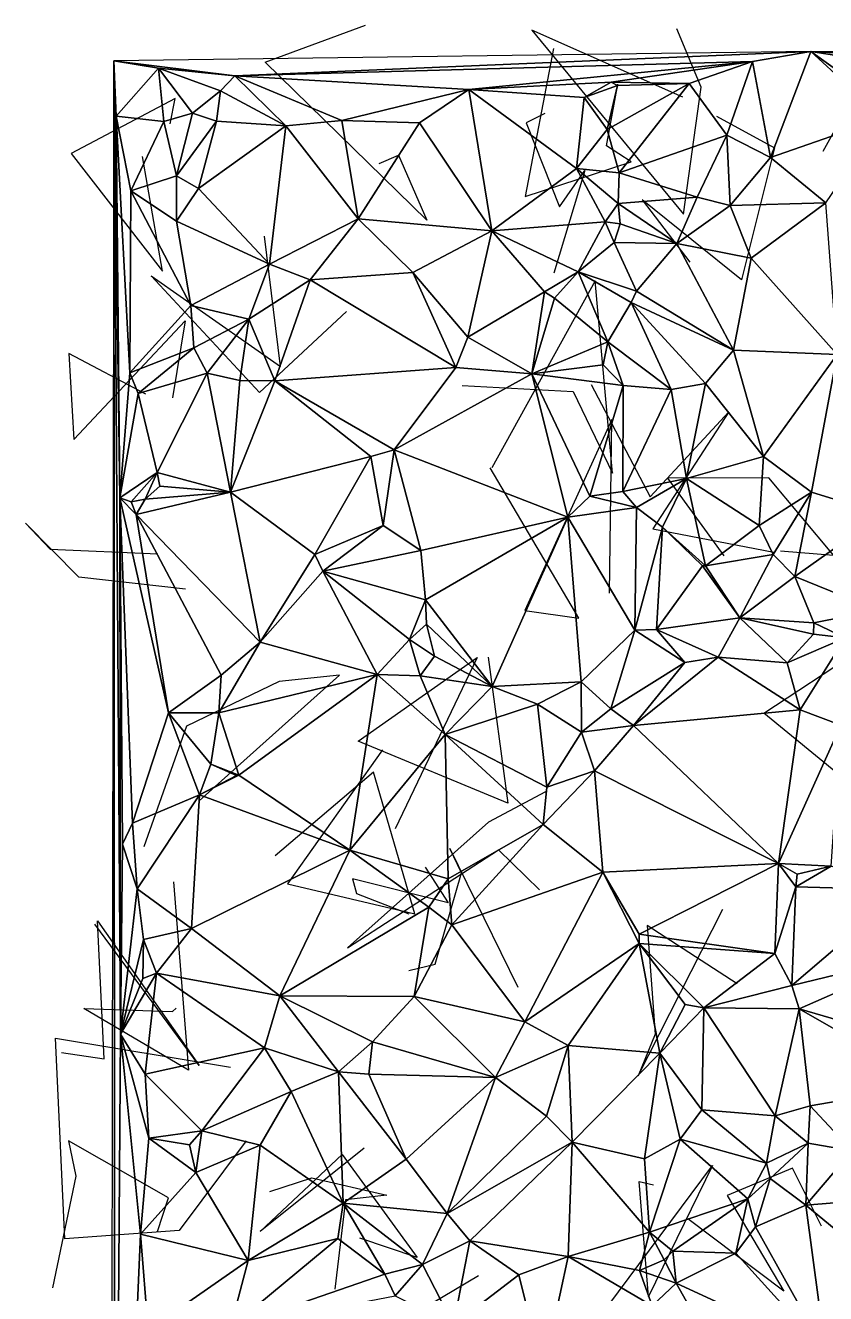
# Model space of a CAD drawing. Header units: metres. Extents: x -15.8 to 15.6, y -15.7 to 15.8.
# Drawn here: x -15.83 to -7.94, y 2.73 to 15.24 of the extents above; entities that cross this region are included whole.
import ezdxf

# ---------------------------------------------------------------- set-up
doc = ezdxf.new("R2010")
doc.units = ezdxf.units.M
doc.layers.add('CRACKS', color=1, linetype='Continuous')
doc.layers.add('STREET_MESH', color=7, linetype='Continuous')

msp = doc.modelspace()

# ---------------------------------------------------------------- linework, layer by layer
at = {"layer": 'CRACKS'}
for points in [[(-12.34, 13.875, 0.1), (-12.151, 13.957, 0.1), (-11.872, 13.314, 0.1), (-13.467, 14.872, 0.1), (-12.476, 15.236, 0.1)], [(-9.345, 14.526, 0.1), (-10.834, 15.188, 0.1), (-9.34, 13.375, 0.1), (-9.166, 14.625, 0.1), (-9.404, 15.203, 0.1)], [(-7.193, 14.348, 0.1), (-7.838, 14.154, 0.1), (-7.658, 14.249, 0.1), (-7.314, 15.163, 0.1), (-7.965, 13.991, 0.1)], [(-10.62, 15.008, 0.1), (-10.9, 13.548, 0.1), (-9.854, 13.891, 0.1), (-10.098, 14.046, 0.1), (-9.987, 14.656, 0.1)], [(-14.403, 14.263, 0.1), (-14.354, 14.515, 0.1), (-15.38, 13.971, 0.1), (-14.48, 12.812, 0.1), (-14.676, 13.941, 0.1)], [(-10.708, 14.368, 0.1), (-10.892, 14.275, 0.1), (-10.562, 13.445, 0.1), (-10.311, 13.805, 0.1), (-10.619, 12.791, 0.1)], [(-9.015, 14.339, 0.1), (-8.442, 14.029, 0.1), (-8.766, 12.726, 0.1), (-9.747, 13.515, 0.1), (-9.277, 12.9, 0.1)], [(-12.665, 12.415, 0.1), (-13.521, 11.616, 0.1), (-14.591, 12.765, 0.1), (-13.315, 11.87, 0.1), (-13.474, 13.156, 0.1)], [(-11.523, 11.683, 0.1), (-10.428, 11.625, 0.1), (-10.039, 10.819, 0.1), (-10.21, 12.717, 0.1), (-11.229, 10.871, 0.1)], [(-14.643, 11.598, 0.1), (-15.402, 12, 0.1), (-15.353, 11.153, 0.1), (-14.254, 12.321, 0.1), (-14.379, 11.561, 0.1)], [(-10.249, 11.695, 0.1), (-9.669, 10.587, 0.1), (-8.892, 11.425, 0.1), (-9.641, 10.269, 0.1), (-8.448, 10.041, 0.1)], [(-10.07, 9.637, 0.1), (-10.046, 11.35, 0.1), (-10.905, 9.464, 0.1), (-10.373, 9.391, 0.1), (-11.246, 10.871, 0.1)], [(-8.383, 10.054, 0.1), (-7.858, 10.011, 0.1), (-8.499, 10.774, 0.1), (-9.497, 10.771, 0.1), (-8.941, 10.003, 0.1)], [(-14.253, 9.675, 0.1), (-15.305, 9.793, 0.1), (-15.831, 10.326, 0.1), (-15.586, 10.071, 0.1), (-14.523, 10.024, 0.1)], [(-6.925, 8.605, 0.1), (-7.86, 9.258, 0.1), (-7.528, 7.618, 0.1), (-8.548, 8.451, 0.1), (-7.615, 9.064, 0.1)], [(-11.266, 9.004, 0.1), (-11.073, 7.566, 0.1), (-12.55, 8.177, 0.1), (-11.376, 9, 0.1), (-12.182, 7.311, 0.1)], [(-14.118, 7.588, 0.1), (-12.732, 8.829, 0.1), (-13.329, 8.764, 0.1), (-14.241, 8.324, 0.1), (-14.662, 7.134, 0.1)], [(-12.31, 8.091, 0.1), (-13.245, 6.768, 0.1), (-11.989, 6.472, 0.1), (-12.397, 7.872, 0.1), (-13.367, 7.047, 0.1)], [(-10.7, 7.677, 0.1), (-11.262, 7.377, 0.1), (-12.654, 6.139, 0.1), (-11.164, 7.106, 0.1), (-10.759, 6.711, 0.1)], [(-12.048, 5.916, 0.1), (-11.79, 5.977, 0.1), (-11.53, 6.879, 0.1), (-11.643, 7.117, 0.1), (-10.972, 5.749, 0.1)], [(-11.888, 6.935, 0.1), (-11.662, 6.581, 0.1), (-12.606, 6.82, 0.1), (-12.564, 6.674, 0.1), (-12.05, 6.475, 0.1)], [(-14.369, 6.789, 0.1), (-14.222, 4.933, 0.1), (-15.255, 5.54, 0.1), (-14.381, 5.512, 0.1), (-14.344, 5.544, 0.1)], [(-8.809, 5.783, 0.1), (-9.697, 6.359, 0.1), (-9.62, 5.286, 0.1), (-9.785, 4.877, 0.1), (-8.952, 6.521, 0.1)], [(-15.475, 5.105, 0.1), (-15.055, 5.044, 0.1), (-15.12, 6.404, 0.1), (-14.116, 4.977, 0.1), (-15.146, 6.373, 0.1)], [(-13.653, 4.234, 0.1), (-14.314, 3.351, 0.1), (-15.442, 3.27, 0.1), (-15.534, 5.247, 0.1), (-13.809, 4.961, 0.1)], [(-14.529, 3.341, 0.1), (-14.421, 3.674, 0.1), (-15.407, 4.235, 0.1), (-15.333, 3.888, 0.1), (-15.565, 2.785, 0.1)], [(-12.488, 4.162, 0.1), (-13.515, 3.34, 0.1), (-12.707, 4.099, 0.1), (-11.966, 3.085, 0.1), (-12.533, 3.274, 0.1)], [(-10.086, 2.605, 0.1), (-9.053, 3.993, 0.1), (-9.683, 2.699, 0.1), (-9.778, 3.835, 0.1), (-9.634, 3.802, 0.1)], [(-7.978, 3.394, 0.1), (-8.264, 3.966, 0.1), (-8.907, 3.697, 0.1), (-8.349, 2.754, 0.1), (-9.296, 3.466, 0.1)], [(-13.421, 3.735, 0.1), (-13.007, 3.87, 0.1), (-12.267, 3.699, 0.1), (-12.673, 3.652, 0.1), (-12.777, 2.772, 0.1)], [(-12.537, 1.953, 0.1), (-11.287, 1.918, 0.1), (-11.079, 1.464, 0.1), (-12.057, 2.494, 0.1), (-11.361, 2.907, 0.1)]]:
    msp.add_polyline3d(points, dxfattribs=at)
at = {"layer": 'STREET_MESH'}
for points in [[(-14.949, -2.508), (-14.96, 14.885), (-14.999, -9.81)], [(-14.96, 14.885), (-13.764, 14.738), (-8.084, 14.979)], [(-14.949, -2.508), (-14.894, 5.288), (-14.96, 14.885)], [(-14.894, 5.288), (-14.9, 10.575), (-14.96, 14.885)], [(-14.9, 10.575), (-14.935, 14.341), (-14.96, 14.885)], [(-14.518, 14.812), (-13.764, 14.738), (-14.96, 14.885)], [(-14.935, 14.341), (-14.518, 14.812), (-14.96, 14.885)], [(-13.764, 14.738), (-8.66, 14.88), (-8.084, 14.979)], [(-8.66, 14.88), (-8.482, 13.931), (-8.084, 14.979)], [(-8.482, 13.931), (-7.365, 14.322), (-8.084, 14.979)], [(1.138, 14.908), (5.228, 14.971), (-8.084, 14.979)], [(-2.896, 14.887), (1.138, 14.908), (-8.084, 14.979)], [(-7.271, 14.932), (-2.896, 14.887), (-8.084, 14.979)], [(-7.348, 14.862), (-7.271, 14.932), (-8.084, 14.979)], [(-7.365, 14.322), (-7.34, 14.446), (-8.084, 14.979)], [(-7.34, 14.446), (-7.348, 14.862), (-8.084, 14.979)], [(-14.518, 14.812), (-14.935, 14.341), (-14.466, 14.289)], [(-14.182, 14.371), (-14.518, 14.812), (-14.466, 14.289)], [(-14.518, 14.812), (-13.905, 14.59), (-13.764, 14.738)], [(-14.182, 14.371), (-13.905, 14.59), (-14.518, 14.812)], [(-8.66, 14.88), (-13.764, 14.738), (-11.457, 14.602)], [(-10.054, 14.677), (-8.66, 14.88), (-11.457, 14.602)], [(-10.054, 14.677), (-9.284, 14.661), (-8.66, 14.88)], [(-9.284, 14.661), (-8.912, 14.154), (-8.66, 14.88)], [(-8.912, 14.154), (-8.482, 13.931), (-8.66, 14.88)], [(-13.905, 14.59), (-13.263, 14.244), (-13.764, 14.738)], [(-13.764, 14.738), (-12.709, 14.296), (-11.457, 14.602)], [(-13.764, 14.738), (-13.263, 14.244), (-12.709, 14.296)], [(-10.32, 14.523), (-10.054, 14.677), (-11.457, 14.602)], [(-10.054, 14.677), (-10.32, 14.523), (-9.991, 14.642)], [(-10.32, 14.523), (-10.093, 14.209), (-9.991, 14.642)], [(-10.093, 14.209), (-9.284, 14.661), (-9.991, 14.642)], [(-10.093, 14.209), (-9.973, 13.782), (-9.284, 14.661)], [(-9.284, 14.661), (-10.054, 14.677), (-9.991, 14.642)], [(-9.973, 13.782), (-8.912, 14.154), (-9.284, 14.661)], [(-13.905, 14.59), (-14.182, 14.371), (-13.947, 14.29)], [(-13.263, 14.244), (-13.905, 14.59), (-13.947, 14.29)], [(-12.709, 14.296), (-11.942, 14.276), (-11.457, 14.602)], [(-11.942, 14.276), (-11.23, 13.209), (-11.457, 14.602)], [(-10.395, 13.824), (-10.32, 14.523), (-11.457, 14.602)], [(-11.23, 13.209), (-10.395, 13.824), (-11.457, 14.602)], [(-10.093, 14.209), (-10.32, 14.523), (-10.395, 13.824)], [(-14.801, 11.809), (-14.935, 14.341), (-14.9, 10.575)], [(-14.801, 11.809), (-14.79, 13.605), (-14.935, 14.341)], [(-14.935, 14.341), (-14.79, 13.605), (-14.466, 14.289)], [(-14.79, 13.605), (-14.342, 13.753), (-14.466, 14.289)], [(-14.342, 13.753), (-14.182, 14.371), (-14.466, 14.289)], [(-14.182, 14.371), (-14.342, 13.753), (-13.947, 14.29)], [(-14.342, 13.753), (-14.123, 13.627), (-13.947, 14.29)], [(-14.123, 13.627), (-13.263, 14.244), (-13.947, 14.29)], [(-13.263, 14.244), (-12.549, 13.327), (-12.709, 14.296)], [(-12.549, 13.327), (-11.942, 14.276), (-12.709, 14.296)], [(-12.549, 13.327), (-11.23, 13.209), (-11.942, 14.276)], [(-7.934, 13.484), (-7.365, 14.322), (-8.482, 13.931)], [(-13.263, 14.244), (-14.123, 13.627), (-13.422, 12.879)], [(-12.549, 13.327), (-13.263, 14.244), (-13.422, 12.879)], [(-9.973, 13.782), (-10.093, 14.209), (-10.395, 13.824)], [(-8.912, 14.154), (-9.973, 13.782), (-9.205, 13.541)], [(-8.912, 14.154), (-9.205, 13.541), (-8.88, 13.459)], [(-8.482, 13.931), (-8.912, 14.154), (-8.88, 13.459)], [(-7.934, 13.484), (-8.482, 13.931), (-8.88, 13.459)], [(-11.23, 13.209), (-10.111, 13.298), (-10.395, 13.824)], [(-10.111, 13.298), (-9.983, 13.48), (-10.395, 13.824)], [(-9.983, 13.48), (-9.973, 13.782), (-10.395, 13.824)], [(-9.973, 13.782), (-9.983, 13.48), (-9.205, 13.541)], [(-14.79, 13.605), (-14.342, 13.306), (-14.342, 13.753)], [(-14.342, 13.306), (-14.123, 13.627), (-14.342, 13.753)], [(-14.2, 12.472), (-14.79, 13.605), (-14.801, 11.809)], [(-14.2, 12.472), (-14.342, 13.306), (-14.79, 13.605)], [(-14.123, 13.627), (-14.342, 13.306), (-13.422, 12.879)], [(-9.205, 13.541), (-9.983, 13.48), (-9.406, 13.084)], [(-8.88, 13.459), (-9.205, 13.541), (-9.406, 13.084)], [(-9.965, 13.279), (-9.983, 13.48), (-10.111, 13.298)], [(-9.983, 13.48), (-9.965, 13.279), (-9.406, 13.084)], [(-8.673, 12.939), (-8.88, 13.459), (-9.406, 13.084)], [(-8.673, 12.939), (-7.934, 13.484), (-8.88, 13.459)], [(-7.934, 13.484), (-8.673, 12.939), (-7.822, 11.989)], [(-14.342, 13.306), (-14.2, 12.472), (-13.422, 12.879)], [(-13.021, 12.725), (-12.549, 13.327), (-13.422, 12.879)], [(-12.549, 13.327), (-13.021, 12.725), (-12.008, 12.8)], [(-11.23, 13.209), (-12.549, 13.327), (-12.008, 12.8)], [(-11.23, 13.209), (-10.378, 12.804), (-10.111, 13.298)], [(-10.378, 12.804), (-10.022, 13.094), (-10.111, 13.298)], [(-10.022, 13.094), (-9.965, 13.279), (-10.111, 13.298)], [(-9.965, 13.279), (-10.022, 13.094), (-9.406, 13.084)], [(-11.466, 12.16), (-11.23, 13.209), (-12.008, 12.8)], [(-11.23, 13.209), (-11.466, 12.16), (-10.711, 12.607)], [(-10.378, 12.804), (-11.23, 13.209), (-10.711, 12.607)], [(-10.022, 13.094), (-10.378, 12.804), (-9.804, 12.614)], [(-10.022, 13.094), (-9.804, 12.614), (-9.406, 13.084)], [(-9.804, 12.614), (-8.847, 12.033), (-9.406, 13.084)], [(-8.847, 12.033), (-8.673, 12.939), (-9.406, 13.084)], [(-8.673, 12.939), (-8.847, 12.033), (-7.822, 11.989)], [(-14.2, 12.472), (-13.627, 12.338), (-13.422, 12.879)], [(-13.627, 12.338), (-13.021, 12.725), (-13.422, 12.879)], [(-13.021, 12.725), (-11.586, 11.862), (-12.008, 12.8)], [(-11.586, 11.862), (-11.466, 12.16), (-12.008, 12.8)], [(-10.378, 12.804), (-10.711, 12.607), (-10.612, 12.546)], [(-10.085, 12.115), (-10.378, 12.804), (-10.612, 12.546)], [(-10.378, 12.804), (-9.857, 12.501), (-9.804, 12.614)], [(-9.857, 12.501), (-10.378, 12.804), (-10.085, 12.115)], [(-13.021, 12.725), (-13.627, 12.338), (-13.37, 11.729)], [(-11.586, 11.862), (-13.021, 12.725), (-13.37, 11.729)], [(-11.466, 12.16), (-10.836, 11.799), (-10.711, 12.607)], [(-10.711, 12.607), (-10.836, 11.799), (-10.612, 12.546)], [(-10.836, 11.799), (-10.085, 12.115), (-10.612, 12.546)], [(-9.857, 12.501), (-8.847, 12.033), (-9.804, 12.614)], [(-14.171, 12.056), (-14.2, 12.472), (-14.801, 11.809)], [(-14.2, 12.472), (-14.171, 12.056), (-13.627, 12.338)], [(-9.46, 11.643), (-9.857, 12.501), (-10.085, 12.115)], [(-8.847, 12.033), (-9.857, 12.501), (-9.122, 11.705)], [(-9.857, 12.501), (-9.46, 11.643), (-9.122, 11.705)], [(-14.171, 12.056), (-14.039, 11.806), (-13.627, 12.338)], [(-13.627, 12.338), (-14.039, 11.806), (-13.715, 11.734)], [(-13.37, 11.729), (-13.627, 12.338), (-13.715, 11.734)], [(-10.836, 11.799), (-11.466, 12.16), (-11.586, 11.862)], [(-14.72, 11.606), (-14.171, 12.056), (-14.801, 11.809)], [(-14.171, 12.056), (-14.72, 11.606), (-14.039, 11.806)], [(-10.836, 11.799), (-10.132, 11.888), (-10.085, 12.115)], [(-10.085, 12.115), (-10.132, 11.888), (-9.934, 11.685)], [(-9.46, 11.643), (-10.085, 12.115), (-9.934, 11.685)], [(-8.549, 10.984), (-8.847, 12.033), (-9.122, 11.705)], [(-8.847, 12.033), (-8.549, 10.984), (-7.822, 11.989)], [(-10.132, 11.888), (-10.836, 11.799), (-9.934, 11.685)], [(-8.549, 10.984), (-8.076, 10.632), (-7.822, 11.989)], [(-7.822, 11.989), (-8.076, 10.632), (-7.374, 10.416)], [(-14.72, 11.606), (-14.801, 11.809), (-14.9, 10.575)], [(-14.72, 11.606), (-14.531, 10.827), (-14.039, 11.806)], [(-14.039, 11.806), (-14.531, 10.827), (-13.809, 10.631)], [(-14.039, 11.806), (-13.809, 10.631), (-13.715, 11.734)], [(-12.194, 11.05), (-11.586, 11.862), (-13.37, 11.729)], [(-10.836, 11.799), (-11.586, 11.862), (-12.194, 11.05)], [(-10.481, 10.384), (-10.836, 11.799), (-12.194, 11.05)], [(-10.836, 11.799), (-10.264, 10.593), (-9.934, 11.685)], [(-10.264, 10.593), (-10.836, 11.799), (-10.481, 10.384)], [(-13.809, 10.631), (-13.37, 11.729), (-13.715, 11.734)], [(-13.809, 10.631), (-12.424, 10.983), (-13.37, 11.729)], [(-12.424, 10.983), (-12.194, 11.05), (-13.37, 11.729)], [(-10.264, 10.593), (-9.938, 10.638), (-9.934, 11.685)], [(-9.938, 10.638), (-9.46, 11.643), (-9.934, 11.685)], [(-9.46, 11.643), (-9.938, 10.638), (-9.31, 10.768)], [(-9.122, 11.705), (-9.46, 11.643), (-9.31, 10.768)], [(-8.549, 10.984), (-9.122, 11.705), (-9.31, 10.768)], [(-14.531, 10.827), (-14.72, 11.606), (-14.9, 10.575)], [(-12.424, 10.983), (-12.301, 10.303), (-12.194, 11.05)], [(-12.301, 10.303), (-11.929, 10.056), (-12.194, 11.05)], [(-11.929, 10.056), (-10.481, 10.384), (-12.194, 11.05)], [(-12.424, 10.983), (-13.809, 10.631), (-12.977, 10.016)], [(-12.301, 10.303), (-12.424, 10.983), (-12.977, 10.016)], [(-8.592, 10.302), (-8.549, 10.984), (-9.31, 10.768)], [(-8.549, 10.984), (-8.592, 10.302), (-8.076, 10.632)], [(-14.787, 10.538), (-14.531, 10.827), (-14.9, 10.575)], [(-14.648, 10.562), (-14.531, 10.827), (-14.787, 10.538)], [(-14.648, 10.562), (-14.505, 10.692), (-14.531, 10.827)], [(-14.531, 10.827), (-14.505, 10.692), (-13.809, 10.631)], [(-9.938, 10.638), (-9.803, 10.481), (-9.31, 10.768)], [(-9.803, 10.481), (-9.545, 10.288), (-9.31, 10.768)], [(-9.545, 10.288), (-9.121, 9.905), (-9.31, 10.768)], [(-9.121, 9.905), (-8.592, 10.302), (-9.31, 10.768)], [(-14.505, 10.692), (-14.648, 10.562), (-13.809, 10.631)], [(-9.938, 10.638), (-10.264, 10.593), (-9.803, 10.481)], [(-8.076, 10.632), (-8.592, 10.302), (-8.454, 10.018)], [(-8.242, 9.802), (-8.076, 10.632), (-8.454, 10.018)], [(-8.076, 10.632), (-8.242, 9.802), (-7.374, 10.416)], [(-14.419, 8.456), (-14.74, 10.413), (-14.9, 10.575)], [(-14.773, 7.368), (-14.419, 8.456), (-14.9, 10.575)], [(-14.74, 10.413), (-14.787, 10.538), (-14.9, 10.575)], [(-14.894, 5.288), (-14.872, 7.161), (-14.9, 10.575)], [(-14.872, 7.161), (-14.773, 7.368), (-14.9, 10.575)], [(-14.648, 10.562), (-14.787, 10.538), (-14.74, 10.413)], [(-13.809, 10.631), (-14.74, 10.413), (-13.515, 9.154)], [(-14.648, 10.562), (-14.74, 10.413), (-13.809, 10.631)], [(-12.977, 10.016), (-13.809, 10.631), (-13.515, 9.154)], [(-9.803, 10.481), (-10.264, 10.593), (-10.481, 10.384)], [(-14.74, 10.413), (-13.9, 8.829), (-13.515, 9.154)], [(-13.9, 8.829), (-14.74, 10.413), (-14.419, 8.456)], [(-11.885, 9.571), (-10.481, 10.384), (-11.929, 10.056)], [(-10.481, 10.384), (-11.885, 9.571), (-11.225, 8.716)], [(-10.348, 8.762), (-10.481, 10.384), (-11.225, 8.716)], [(-9.803, 10.481), (-10.481, 10.384), (-9.818, 9.271)], [(-10.481, 10.384), (-10.348, 8.762), (-9.818, 9.271)], [(-9.545, 10.288), (-9.803, 10.481), (-9.818, 9.271)], [(-8.242, 9.802), (-7.421, 9.468), (-7.374, 10.416)], [(-12.896, 9.852), (-12.301, 10.303), (-12.977, 10.016)], [(-12.301, 10.303), (-12.896, 9.852), (-11.929, 10.056)], [(-9.606, 9.277), (-9.545, 10.288), (-9.818, 9.271)], [(-9.545, 10.288), (-9.606, 9.277), (-9.153, 9.905)], [(-9.121, 9.905), (-9.545, 10.288), (-9.153, 9.905)], [(-8.592, 10.302), (-9.121, 9.905), (-8.454, 10.018)], [(-12.896, 9.852), (-12.977, 10.016), (-13.515, 9.154)], [(-12.896, 9.852), (-11.885, 9.571), (-11.929, 10.056)], [(-9.121, 9.905), (-8.782, 9.394), (-8.454, 10.018)], [(-8.782, 9.394), (-8.242, 9.802), (-8.454, 10.018)], [(-9.606, 9.277), (-8.782, 9.394), (-9.153, 9.905)], [(-8.782, 9.394), (-9.121, 9.905), (-9.153, 9.905)], [(-12.362, 8.833), (-12.896, 9.852), (-13.515, 9.154)], [(-12.042, 9.179), (-12.896, 9.852), (-12.362, 8.833)], [(-12.042, 9.179), (-11.885, 9.571), (-12.896, 9.852)], [(-8.052, 9.344), (-8.242, 9.802), (-8.782, 9.394)], [(-8.242, 9.802), (-8.052, 9.344), (-7.421, 9.468)], [(-11.885, 9.571), (-12.042, 9.179), (-11.873, 9.33)], [(-11.885, 9.571), (-11.873, 9.33), (-11.225, 8.716)], [(-8.782, 9.394), (-9.606, 9.277), (-8.996, 9.006)], [(-8.316, 8.948), (-8.782, 9.394), (-8.996, 9.006)], [(-8.057, 9.233), (-8.782, 9.394), (-8.316, 8.948)], [(-8.057, 9.233), (-8.052, 9.344), (-8.782, 9.394)], [(-7.421, 9.468), (-8.052, 9.344), (-7.745, 9.194)], [(-12.042, 9.179), (-11.795, 9.015), (-11.873, 9.33)], [(-11.873, 9.33), (-11.795, 9.015), (-11.225, 8.716)], [(-9.818, 9.271), (-10.348, 8.762), (-10.056, 8.495)], [(-9.326, 8.952), (-9.818, 9.271), (-10.056, 8.495)], [(-9.326, 8.952), (-9.606, 9.277), (-9.818, 9.271)], [(-9.606, 9.277), (-9.326, 8.952), (-8.996, 9.006)], [(-8.052, 9.344), (-8.057, 9.233), (-7.745, 9.194)], [(-13.923, 8.456), (-12.362, 8.833), (-13.515, 9.154)], [(-13.9, 8.829), (-13.923, 8.456), (-13.515, 9.154)], [(-11.938, 8.82), (-12.042, 9.179), (-12.362, 8.833)], [(-11.795, 9.015), (-12.042, 9.179), (-11.938, 8.82)], [(-8.057, 9.233), (-8.316, 8.948), (-7.745, 9.194)], [(-8.316, 8.948), (-8.188, 8.484), (-7.745, 9.194)], [(-8.188, 8.484), (-7.788, 8.335), (-7.745, 9.194)], [(-11.795, 9.015), (-11.938, 8.82), (-11.225, 8.716)], [(-9.831, 8.331), (-8.188, 8.484), (-8.996, 9.006)], [(-9.326, 8.952), (-9.831, 8.331), (-8.996, 9.006)], [(-8.188, 8.484), (-8.316, 8.948), (-8.996, 9.006)], [(-9.831, 8.331), (-9.326, 8.952), (-10.056, 8.495)], [(-13.923, 8.456), (-13.9, 8.829), (-14.419, 8.456)], [(-13.923, 8.456), (-13.727, 7.84), (-12.362, 8.833)], [(-12.362, 8.833), (-13.727, 7.84), (-12.63, 7.102)], [(-11.691, 8.243), (-12.362, 8.833), (-12.63, 7.102)], [(-11.691, 8.243), (-11.938, 8.82), (-12.362, 8.833)], [(-11.938, 8.82), (-11.691, 8.243), (-11.225, 8.716)], [(-10.781, 8.54), (-10.348, 8.762), (-11.225, 8.716)], [(-10.348, 8.762), (-10.781, 8.54), (-10.347, 8.264)], [(-10.348, 8.762), (-10.347, 8.264), (-10.056, 8.495)], [(-11.691, 8.243), (-10.781, 8.54), (-11.225, 8.716)], [(-10.689, 7.724), (-10.781, 8.54), (-11.691, 8.243)], [(-10.781, 8.54), (-10.689, 7.724), (-10.347, 8.264)], [(-14.419, 8.456), (-14.773, 7.368), (-14.113, 7.648)], [(-14.001, 7.951), (-14.419, 8.456), (-14.113, 7.648)], [(-14.001, 7.951), (-13.923, 8.456), (-14.419, 8.456)], [(-13.923, 8.456), (-14.001, 7.951), (-13.727, 7.84)], [(-10.347, 8.264), (-9.831, 8.331), (-10.056, 8.495)], [(-8.188, 8.484), (-9.831, 8.331), (-8.403, 6.969)], [(-7.788, 8.335), (-8.188, 8.484), (-8.403, 6.969)], [(-10.689, 7.724), (-10.217, 7.883), (-10.347, 8.264)], [(-10.217, 7.883), (-9.831, 8.331), (-10.347, 8.264)], [(-9.831, 8.331), (-10.217, 7.883), (-8.403, 6.969)], [(-7.883, 6.944), (-7.788, 8.335), (-8.403, 6.969)], [(-11.662, 6.819), (-11.691, 8.243), (-12.63, 7.102)], [(-11.691, 8.243), (-11.662, 6.819), (-10.723, 7.356)], [(-10.689, 7.724), (-11.691, 8.243), (-10.723, 7.356)], [(-13.749, 7.837), (-14.001, 7.951), (-14.113, 7.648)], [(-14.001, 7.951), (-13.749, 7.837), (-13.727, 7.84)], [(-10.134, 6.886), (-10.217, 7.883), (-10.723, 7.356)], [(-10.217, 7.883), (-10.689, 7.724), (-10.723, 7.356)], [(-10.217, 7.883), (-10.134, 6.886), (-8.403, 6.969)], [(-13.727, 7.84), (-14.113, 7.648), (-12.63, 7.102)], [(-13.727, 7.84), (-13.749, 7.837), (-14.113, 7.648)], [(-14.773, 7.368), (-14.728, 6.719), (-14.113, 7.648)], [(-14.728, 6.719), (-14.193, 6.33), (-14.113, 7.648)], [(-14.113, 7.648), (-14.193, 6.33), (-12.63, 7.102)], [(-14.773, 7.368), (-14.872, 7.161), (-14.728, 6.719)], [(-11.662, 6.819), (-11.623, 6.365), (-10.723, 7.356)], [(-11.623, 6.365), (-10.134, 6.886), (-10.723, 7.356)], [(-14.872, 7.161), (-14.894, 5.288), (-14.728, 6.719)], [(-14.193, 6.33), (-13.32, 5.666), (-12.63, 7.102)], [(-13.32, 5.666), (-11.85, 6.54), (-12.63, 7.102)], [(-11.85, 6.54), (-11.662, 6.819), (-12.63, 7.102)], [(-11.623, 6.365), (-10.903, 5.407), (-10.134, 6.886)], [(-10.903, 5.407), (-9.778, 6.181), (-10.134, 6.886)], [(-8.403, 6.969), (-10.134, 6.886), (-9.778, 6.272)], [(-10.134, 6.886), (-9.778, 6.181), (-9.778, 6.272)], [(-8.437, 6.082), (-8.403, 6.969), (-9.778, 6.272)], [(-8.437, 6.082), (-8.232, 6.74), (-8.403, 6.969)], [(-8.232, 6.74), (-8.219, 6.865), (-8.403, 6.969)], [(-8.219, 6.865), (-7.883, 6.944), (-8.403, 6.969)], [(-7.883, 6.944), (-8.219, 6.865), (-8.232, 6.74)], [(-7.167, 6.71), (-7.883, 6.944), (-8.232, 6.74)], [(-11.623, 6.365), (-11.662, 6.819), (-11.85, 6.54)], [(-14.894, 5.288), (-14.667, 6.22), (-14.728, 6.719)], [(-14.667, 6.22), (-14.193, 6.33), (-14.728, 6.719)], [(-8.437, 6.082), (-8.272, 5.766), (-8.232, 6.74)], [(-8.272, 5.766), (-7.167, 6.71), (-8.232, 6.74)], [(-7.167, 6.71), (-8.272, 5.766), (-6.943, 6.088)], [(-11.995, 5.66), (-11.85, 6.54), (-13.32, 5.666)], [(-11.623, 6.365), (-11.85, 6.54), (-11.995, 5.66)], [(-14.193, 6.33), (-14.667, 6.22), (-14.537, 5.887)], [(-13.32, 5.666), (-14.193, 6.33), (-14.537, 5.887)], [(-10.903, 5.407), (-11.623, 6.365), (-11.995, 5.66)], [(-9.778, 6.181), (-8.437, 6.082), (-9.778, 6.272)], [(-14.667, 6.22), (-14.894, 5.288), (-14.673, 5.835)], [(-14.667, 6.22), (-14.673, 5.835), (-14.537, 5.887)], [(-9.778, 6.181), (-10.903, 5.407), (-10.478, 5.174)], [(-9.574, 5.1), (-9.778, 6.181), (-10.478, 5.174)], [(-9.14, 5.545), (-9.778, 6.181), (-9.323, 5.578)], [(-9.778, 6.181), (-9.14, 5.545), (-8.437, 6.082)], [(-9.778, 6.181), (-9.574, 5.1), (-9.323, 5.578)], [(-8.437, 6.082), (-9.14, 5.545), (-8.272, 5.766)], [(-8.272, 5.766), (-8.197, 5.538), (-6.943, 6.088)], [(-8.197, 5.538), (-6.778, 5.122), (-6.943, 6.088)], [(-14.673, 5.835), (-14.894, 5.288), (-14.537, 5.887)], [(-14.894, 5.288), (-14.651, 4.891), (-14.537, 5.887)], [(-14.651, 4.891), (-13.471, 5.152), (-14.537, 5.887)], [(-13.471, 5.152), (-13.32, 5.666), (-14.537, 5.887)], [(-8.272, 5.766), (-9.14, 5.545), (-8.197, 5.538)], [(-13.471, 5.152), (-12.743, 4.915), (-13.32, 5.666)], [(-12.408, 5.211), (-11.995, 5.66), (-13.32, 5.666)], [(-12.743, 4.915), (-12.408, 5.211), (-13.32, 5.666)], [(-12.408, 5.211), (-11.194, 4.859), (-11.995, 5.66)], [(-11.194, 4.859), (-10.903, 5.407), (-11.995, 5.66)], [(-9.574, 5.1), (-9.14, 5.545), (-9.323, 5.578)], [(-9.14, 5.545), (-9.574, 5.1), (-9.16, 4.542)], [(-8.435, 4.482), (-9.14, 5.545), (-9.16, 4.542)], [(-9.14, 5.545), (-8.435, 4.482), (-8.197, 5.538)], [(-8.435, 4.482), (-8.09, 4.58), (-8.197, 5.538)], [(-6.778, 5.122), (-8.197, 5.538), (-6.89, 4.787)], [(-8.197, 5.538), (-8.09, 4.58), (-6.89, 4.787)], [(-10.903, 5.407), (-11.194, 4.859), (-10.478, 5.174)], [(-14.894, 5.288), (-14.949, -2.508), (-14.694, 3.316)], [(-14.612, 4.26), (-14.894, 5.288), (-14.694, 3.316)], [(-14.651, 4.891), (-14.894, 5.288), (-14.612, 4.26)], [(-13.471, 5.152), (-14.651, 4.891), (-14.09, 4.332)], [(-13.209, 4.722), (-13.471, 5.152), (-14.09, 4.332)], [(-12.743, 4.915), (-13.471, 5.152), (-13.209, 4.722)], [(-12.408, 5.211), (-12.743, 4.915), (-12.444, 4.894)], [(-11.194, 4.859), (-12.408, 5.211), (-12.444, 4.894)], [(-11.194, 4.859), (-10.692, 4.479), (-10.478, 5.174)], [(-10.692, 4.479), (-10.438, 4.223), (-10.478, 5.174)], [(-10.438, 4.223), (-9.574, 5.1), (-10.478, 5.174)], [(-9.574, 5.1), (-10.438, 4.223), (-9.725, 4.057)], [(-9.372, 4.25), (-9.574, 5.1), (-9.725, 4.057)], [(-9.574, 5.1), (-9.372, 4.25), (-9.16, 4.542)], [(-14.651, 4.891), (-14.612, 4.26), (-14.09, 4.332)], [(-12.695, 3.619), (-12.743, 4.915), (-13.209, 4.722)], [(-12.743, 4.915), (-12.695, 3.619), (-12.074, 4.055)], [(-12.444, 4.894), (-12.743, 4.915), (-12.074, 4.055)], [(-11.194, 4.859), (-12.444, 4.894), (-12.074, 4.055)], [(-11.672, 3.518), (-11.194, 4.859), (-12.074, 4.055)], [(-10.692, 4.479), (-11.194, 4.859), (-11.672, 3.518)], [(-8.09, 4.58), (-7.675, 4.135), (-6.89, 4.787)], [(-13.515, 4.191), (-13.209, 4.722), (-14.09, 4.332)], [(-13.515, 4.191), (-12.695, 3.619), (-13.209, 4.722)], [(-9.372, 4.25), (-8.52, 4.014), (-9.16, 4.542)], [(-8.52, 4.014), (-8.435, 4.482), (-9.16, 4.542)], [(-8.09, 4.58), (-8.435, 4.482), (-8.109, 4.213)], [(-7.675, 4.135), (-8.09, 4.58), (-8.109, 4.213)], [(-10.438, 4.223), (-10.692, 4.479), (-11.672, 3.518)], [(-8.435, 4.482), (-8.52, 4.014), (-8.109, 4.213)], [(-14.15, 3.923), (-14.612, 4.26), (-14.694, 3.316)], [(-14.612, 4.26), (-14.212, 4.195), (-14.09, 4.332)], [(-14.212, 4.195), (-14.612, 4.26), (-14.15, 3.923)], [(-14.212, 4.195), (-14.15, 3.923), (-14.09, 4.332)], [(-14.15, 3.923), (-13.515, 4.191), (-14.09, 4.332)], [(-13.632, 3.056), (-13.515, 4.191), (-14.15, 3.923)], [(-12.695, 3.619), (-13.515, 4.191), (-13.632, 3.056)], [(-10.438, 4.223), (-11.672, 3.518), (-11.447, 3.249)], [(-10.476, 3.094), (-10.438, 4.223), (-11.447, 3.249)], [(-10.476, 3.094), (-9.675, 3.335), (-10.438, 4.223)], [(-10.438, 4.223), (-9.675, 3.335), (-9.725, 4.057)], [(-9.675, 3.335), (-9.372, 4.25), (-9.725, 4.057)], [(-9.675, 3.335), (-8.703, 3.662), (-9.372, 4.25)], [(-8.703, 3.662), (-8.52, 4.014), (-9.372, 4.25)], [(-8.52, 4.014), (-8.484, 3.863), (-8.109, 4.213)], [(-8.484, 3.863), (-8.132, 3.601), (-8.109, 4.213)], [(-8.132, 3.601), (-7.675, 4.135), (-8.109, 4.213)], [(-7.675, 4.135), (-8.132, 3.601), (-7.016, 3.691)], [(-12.695, 3.619), (-11.672, 3.518), (-12.074, 4.055)], [(-8.703, 3.662), (-8.484, 3.863), (-8.52, 4.014)], [(-13.632, 3.056), (-14.15, 3.923), (-14.694, 3.316)], [(-8.484, 3.863), (-8.703, 3.662), (-8.629, 3.388)], [(-8.132, 3.601), (-8.484, 3.863), (-8.629, 3.388)], [(-9.445, 3.148), (-8.703, 3.662), (-9.675, 3.335)], [(-8.703, 3.662), (-9.445, 3.148), (-8.824, 3.127)], [(-8.703, 3.662), (-8.824, 3.127), (-8.629, 3.388)], [(-7.016, 3.691), (-8.132, 3.601), (-7.161, 2.802)], [(-12.695, 3.619), (-13.632, 3.056), (-12.748, 3.272)], [(-12.286, 2.921), (-12.695, 3.619), (-12.748, 3.272)], [(-12.695, 3.619), (-11.915, 3.015), (-11.672, 3.518)], [(-12.286, 2.921), (-11.915, 3.015), (-12.695, 3.619)], [(-11.672, 3.518), (-11.915, 3.015), (-11.447, 3.249)], [(-7.94, 2.152), (-8.132, 3.601), (-8.629, 3.388)], [(-8.132, 3.601), (-7.94, 2.152), (-7.161, 2.802)], [(-8.824, 3.127), (-7.94, 2.152), (-8.629, 3.388)], [(-14.949, -2.508), (-14.62, 2.369), (-14.694, 3.316)], [(-14.62, 2.369), (-13.632, 3.056), (-14.694, 3.316)], [(-13.632, 3.056), (-13.809, 2.395), (-12.748, 3.272)], [(-13.809, 2.395), (-12.286, 2.921), (-12.748, 3.272)], [(-9.773, 2.957), (-9.675, 3.335), (-10.476, 3.094)], [(-9.531, 3.06), (-9.675, 3.335), (-9.773, 2.957)], [(-9.531, 3.06), (-9.445, 3.148), (-9.675, 3.335)], [(-11.915, 3.015), (-11.609, 2.419), (-11.447, 3.249)], [(-11.609, 2.419), (-10.965, 2.915), (-11.447, 3.249)], [(-10.965, 2.915), (-10.476, 3.094), (-11.447, 3.249)], [(-9.445, 3.148), (-9.531, 3.06), (-9.413, 2.83)], [(-8.824, 3.127), (-9.445, 3.148), (-9.413, 2.83)], [(-13.632, 3.056), (-14.62, 2.369), (-13.809, 2.395)], [(-11.915, 3.015), (-12.286, 2.921), (-12.183, 2.706)], [(-11.609, 2.419), (-11.915, 3.015), (-12.183, 2.706)], [(-10.723, 1.949), (-10.476, 3.094), (-10.965, 2.915)], [(-10.476, 3.094), (-10.723, 1.949), (-9.647, 2.607)], [(-9.773, 2.957), (-10.476, 3.094), (-9.647, 2.607)], [(-9.531, 3.06), (-9.773, 2.957), (-9.413, 2.83)], [(-7.94, 2.152), (-8.824, 3.127), (-9.413, 2.83)], [(-12.183, 2.706), (-12.286, 2.921), (-13.809, 2.395)], [(-11.609, 2.419), (-10.723, 1.949), (-10.965, 2.915)], [(-9.413, 2.83), (-9.773, 2.957), (-9.647, 2.607)], [(-8.551, 1.304), (-9.413, 2.83), (-9.647, 2.607)], [(-8.551, 1.304), (-7.94, 2.152), (-9.413, 2.83)], [(-7.94, 2.152), (-7.183, 1.984), (-7.161, 2.802)]]:
    msp.add_3dface(points, dxfattribs=at)

doc.saveas('drawing.dxf')
